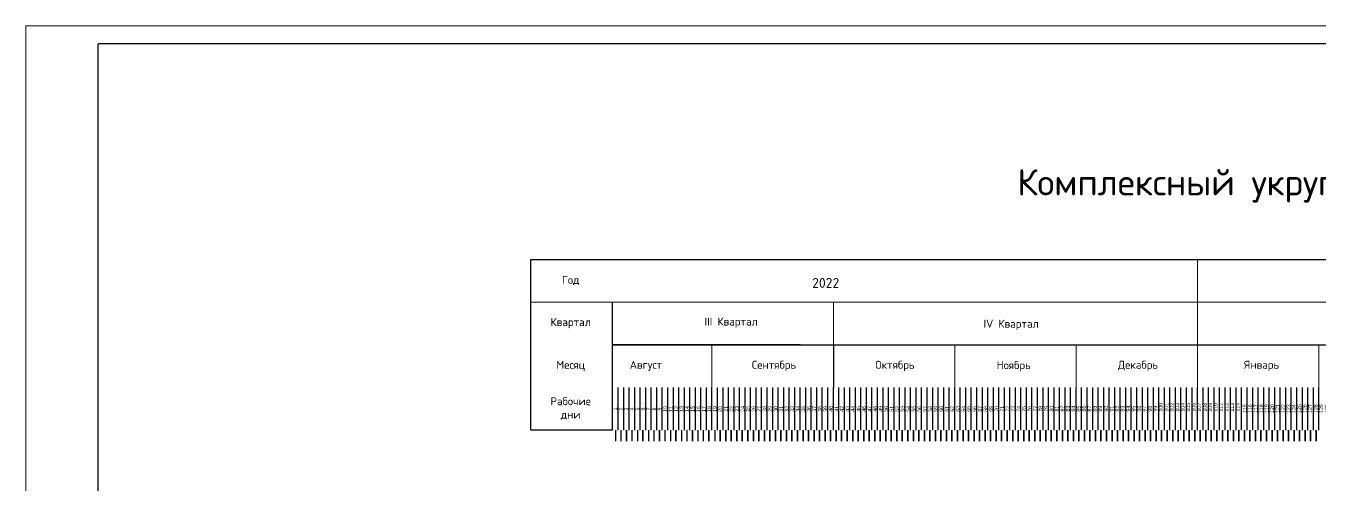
# Model space of a CAD drawing. Header units: millimetres. Extents: x -152693 to 518302, y -31658 to 793547.
# Drawn here: x 98111 to 135709, y 75075 to 88422 of the extents above; entities that cross this region are included whole.
import ezdxf

# ---------------------------------------------------------------- set-up
doc = ezdxf.new("R2010")
doc.units = ezdxf.units.MM
doc.linetypes.add('DASHED', pattern=[7, 5, -2, 0])
doc.layers.add('PDF _Текст', color=7, linetype='Continuous')
doc.styles.add('PDF ISOCPEUR', font='isocpeur.ttf')
doc.styles.get("Standard").update_dxf_attribs({"font": 'arial.ttf'})
doc.styles.add('ГОСТ 450', font='isocpeur.ttf', dxfattribs={"height": 450})

msp = doc.modelspace()

# ---------------------------------------------------------------- linework, layer by layer
at = {"color": 0, "lineweight": 30, "ltscale": 1000}
for p in [(100211.27873, 26577.26969), (185891.27873, 87897.26969)]:
    msp.add_line(p, (100211.27873, 87897.26969), dxfattribs=at)
for p, q in [((112776.02114, 80389.16846), (112776.02114, 81634.31224)), ((112776.02114, 81634.31224), (169975.97506, 81631.98921)), ((112776.02114, 76667.6753), (112776.02114, 80389.16846)), ((115157.12631, 77908.17302), (115157.12631, 80389.16846)), ((120606.95338, 79148.67074), (115157.12631, 79148.67074)), ((115157.12631, 79148.67074), (169975.97506, 79148.67074)), ((121568.68757, 79148.67074), (121568.68757, 77908.17302)), ((115157.12631, 76667.6753), (115157.12631, 77908.17302)), ((115317.41535, 76667.6753), (115317.41535, 77908.17302)), ((115477.70438, 76667.6753), (115477.70438, 77908.17302)), ((115477.70438, 76667.6753), (115477.70438, 77908.17302)), ((115637.99341, 76667.6753), (115637.99341, 77908.17302)), ((115637.99341, 76667.6753), (115637.99341, 77908.17302)), ((115798.28244, 76667.6753), (115798.28244, 77908.17302)), ((115798.28244, 76667.6753), (115798.28244, 77908.17302)), ((115958.57147, 76667.6753), (115958.57147, 77908.17302)), ((115958.57147, 76667.6753), (115958.57147, 77908.17302)), ((116118.8605, 76667.6753), (116118.8605, 77908.17302)), ((116118.8605, 76667.6753), (116118.8605, 77908.17302)), ((116279.14953, 76667.6753), (116279.14953, 77908.17302)), ((116279.14953, 76667.6753), (116279.14953, 77908.17302)), ((116439.43857, 76667.6753), (116439.43857, 77908.17302)), ((116439.43857, 76667.6753), (116439.43857, 77908.17302)), ((116599.7276, 76667.6753), (116599.7276, 77908.17302)), ((116599.7276, 76667.6753), (116599.7276, 77908.17302)), ((116760.01663, 76667.6753), (116760.01663, 77908.17302)), ((116760.01663, 76667.6753), (116760.01663, 77908.17302)), ((116920.30566, 76667.6753), (116920.30566, 77908.17302)), ((116920.30566, 76667.6753), (116920.30566, 77908.17302)), ((117080.59469, 76667.6753), (117080.59469, 77908.17302)), ((117080.59469, 76667.6753), (117080.59469, 77908.17302)), ((117240.88372, 76667.6753), (117240.88372, 77908.17302)), ((117240.88372, 76667.6753), (117240.88372, 77908.17302)), ((117401.17275, 76667.6753), (117401.17275, 77908.17302)), ((117401.17275, 76667.6753), (117401.17275, 77908.17302)), ((117561.46179, 76667.6753), (117561.46179, 77908.17302)), ((117561.46179, 76667.6753), (117561.46179, 77908.17302)), ((117721.75082, 76667.6753), (117721.75082, 77908.17302)), ((117721.75082, 76667.6753), (117721.75082, 77908.17302)), ((117882.03985, 76667.6753), (117882.03985, 77908.17302)), ((117882.03985, 76667.6753), (117882.03985, 77908.17302)), ((118042.32888, 76667.6753), (118042.32888, 77908.17302)), ((118042.32888, 76667.6753), (118042.32888, 77908.17302)), ((118202.61791, 76667.6753), (118202.61791, 77908.17302)), ((118202.61791, 76667.6753), (118202.61791, 77908.17302)), ((118362.90694, 76667.6753), (118362.90694, 77908.17302)), ((118362.90694, 76667.6753), (118362.90694, 77908.17302)), ((118523.19597, 76667.6753), (118523.19597, 77908.17302)), ((118523.19597, 76667.6753), (118523.19597, 77908.17302)), ((118683.48501, 76667.6753), (118683.48501, 77908.17302)), ((118683.48501, 76667.6753), (118683.48501, 77908.17302)), ((118843.77404, 76667.6753), (118843.77404, 77908.17302)), ((118843.77404, 76667.6753), (118843.77404, 77908.17302)), ((119004.06307, 76667.6753), (119004.06307, 77908.17302)), ((119004.06307, 76667.6753), (119004.06307, 77908.17302)), ((119164.3521, 76667.6753), (119164.3521, 77908.17302)), ((119164.3521, 76667.6753), (119164.3521, 77908.17302)), ((119324.64113, 76667.6753), (119324.64113, 77908.17302)), ((119324.64113, 76667.6753), (119324.64113, 77908.17302)), ((119484.93016, 76667.6753), (119484.93016, 77908.17302)), ((119484.93016, 76667.6753), (119484.93016, 77908.17302)), ((119645.21919, 76667.6753), (119645.21919, 77908.17302)), ((119645.21919, 76667.6753), (119645.21919, 77908.17302)), ((119805.50823, 76667.6753), (119805.50823, 77908.17302)), ((119805.50823, 76667.6753), (119805.50823, 77908.17302)), ((119965.79726, 76667.6753), (119965.79726, 77908.17302)), ((119965.79726, 76667.6753), (119965.79726, 77908.17302)), ((120126.08629, 76667.6753), (120126.08629, 77908.17302)), ((120126.08629, 76667.6753), (120126.08629, 77908.17302)), ((120286.37532, 76667.6753), (120286.37532, 77908.17302)), ((120286.37532, 76667.6753), (120286.37532, 77908.17302)), ((120446.66435, 76667.6753), (120446.66435, 77908.17302)), ((120446.66435, 76667.6753), (120446.66435, 77908.17302)), ((120606.95338, 76667.6753), (120606.95338, 77908.17302)), ((120606.95338, 76667.6753), (120606.95338, 77908.17302)), ((120767.24241, 76667.6753), (120767.24241, 77908.17302)), ((120767.24241, 76667.6753), (120767.24241, 77908.17302)), ((120927.53145, 76667.6753), (120927.53145, 77908.17302)), ((120927.53145, 76667.6753), (120927.53145, 77908.17302)), ((121087.82048, 76667.6753), (121087.82048, 77908.17302)), ((121087.82048, 76667.6753), (121087.82048, 77908.17302)), ((121248.10951, 76667.6753), (121248.10951, 77908.17302)), ((121248.10951, 76667.6753), (121248.10951, 77908.17302)), ((121408.39854, 76667.6753), (121408.39854, 77908.17302)), ((121408.39854, 76667.6753), (121408.39854, 77908.17302)), ((121568.68757, 76667.6753), (121568.68757, 77908.17302)), ((121568.68757, 76667.6753), (121568.68757, 77908.17302)), ((121728.9766, 76667.6753), (121728.9766, 77908.17302)), ((121728.9766, 76667.6753), (121728.9766, 77908.17302)), ((121889.26563, 76667.6753), (121889.26563, 77908.17302)), ((121889.26563, 76667.6753), (121889.26563, 77908.17302)), ((122049.55467, 76667.6753), (122049.55467, 77908.17302)), ((122049.55467, 76667.6753), (122049.55467, 77908.17302)), ((122209.8437, 76667.6753), (122209.8437, 77908.17302)), ((122209.8437, 76667.6753), (122209.8437, 77908.17302)), ((122370.13273, 76667.6753), (122370.13273, 77908.17302)), ((122370.13273, 76667.6753), (122370.13273, 77908.17302)), ((122530.42176, 76667.6753), (122530.42176, 77908.17302)), ((122530.42176, 76667.6753), (122530.42176, 77908.17302)), ((122690.71079, 76667.6753), (122690.71079, 77908.17302)), ((122690.71079, 76667.6753), (122690.71079, 77908.17302)), ((122850.99982, 76667.6753), (122850.99982, 77908.17302)), ((122850.99982, 76667.6753), (122850.99982, 77908.17302)), ((123011.28885, 76667.6753), (123011.28885, 77908.17302)), ((123011.28885, 76667.6753), (123011.28885, 77908.17302)), ((123171.57789, 76667.6753), (123171.57789, 77908.17302)), ((123171.57789, 76667.6753), (123171.57789, 77908.17302)), ((123331.86692, 76667.6753), (123331.86692, 77908.17302)), ((123331.86692, 76667.6753), (123331.86692, 77908.17302)), ((123492.15595, 76667.6753), (123492.15595, 77908.17302)), ((123492.15595, 76667.6753), (123492.15595, 77908.17302)), ((123652.44498, 76667.6753), (123652.44498, 77908.17302)), ((123652.44498, 76667.6753), (123652.44498, 77908.17302)), ((123812.73401, 76667.6753), (123812.73401, 77908.17302)), ((123812.73401, 76667.6753), (123812.73401, 77908.17302)), ((123973.02304, 76667.6753), (123973.02304, 77908.17302)), ((123973.02304, 76667.6753), (123973.02304, 77908.17302)), ((124133.31207, 76667.6753), (124133.31207, 77908.17302)), ((124133.31207, 76667.6753), (124133.31207, 77908.17302)), ((124293.60111, 76667.6753), (124293.60111, 77908.17302)), ((124293.60111, 76667.6753), (124293.60111, 77908.17302)), ((124453.89014, 76667.6753), (124453.89014, 77908.17302)), ((124453.89014, 76667.6753), (124453.89014, 77908.17302)), ((124614.17917, 76667.6753), (124614.17917, 77908.17302)), ((124614.17917, 76667.6753), (124614.17917, 77908.17302)), ((124774.4682, 76667.6753), (124774.4682, 77908.17302)), ((124774.4682, 76667.6753), (124774.4682, 77908.17302)), ((124934.75723, 76667.6753), (124934.75723, 77908.17302)), ((124934.75723, 76667.6753), (124934.75723, 77908.17302)), ((125095.04626, 76667.6753), (125095.04626, 77908.17302)), ((125095.04626, 76667.6753), (125095.04626, 77908.17302)), ((125255.33529, 76667.6753), (125255.33529, 77908.17302)), ((125255.33529, 76667.6753), (125255.33529, 77908.17302)), ((125415.62433, 76667.6753), (125415.62433, 77908.17302)), ((125415.62433, 76667.6753), (125415.62433, 77908.17302)), ((125575.91336, 76667.6753), (125575.91336, 77908.17302)), ((125575.91336, 76667.6753), (125575.91336, 77908.17302)), ((125736.20239, 76667.6753), (125736.20239, 77908.17302)), ((125736.20239, 76667.6753), (125736.20239, 77908.17302)), ((125896.49142, 76667.6753), (125896.49142, 77908.17302)), ((125896.49142, 76667.6753), (125896.49142, 77908.17302)), ((126056.78045, 76667.6753), (126056.78045, 77908.17302)), ((126056.78045, 76667.6753), (126056.78045, 77908.17302)), ((126217.06948, 76667.6753), (126217.06948, 77908.17302)), ((126217.06948, 76667.6753), (126217.06948, 77908.17302)), ((126377.35851, 76667.6753), (126377.35851, 77908.17302)), ((126377.35851, 76667.6753), (126377.35851, 77908.17302)), ((126537.64755, 76667.6753), (126537.64755, 77908.17302)), ((126537.64755, 76667.6753), (126537.64755, 77908.17302)), ((126697.93658, 76667.6753), (126697.93658, 77908.17302)), ((126697.93658, 76667.6753), (126697.93658, 77908.17302)), ((126858.22561, 76667.6753), (126858.22561, 77908.17302)), ((126858.22561, 76667.6753), (126858.22561, 77908.17302)), ((127018.51464, 76667.6753), (127018.51464, 77908.17302)), ((127018.51464, 76667.6753), (127018.51464, 77908.17302)), ((127178.80367, 76667.6753), (127178.80367, 77908.17302)), ((127178.80367, 76667.6753), (127178.80367, 77908.17302)), ((127339.0927, 76667.6753), (127339.0927, 77908.17302)), ((127339.0927, 76667.6753), (127339.0927, 77908.17302)), ((127499.38173, 76667.6753), (127499.38173, 77908.17302)), ((127499.38173, 76667.6753), (127499.38173, 77908.17302)), ((127659.67077, 76667.6753), (127659.67077, 77908.17302)), ((127659.67077, 76667.6753), (127659.67077, 77908.17302)), ((127819.9598, 76667.6753), (127819.9598, 77908.17302)), ((127819.9598, 76667.6753), (127819.9598, 77908.17302)), ((127980.24883, 76667.6753), (127980.24883, 77908.17302)), ((127980.24883, 76667.6753), (127980.24883, 77908.17302)), ((128140.53786, 76667.6753), (128140.53786, 77908.17302)), ((128140.53786, 76667.6753), (128140.53786, 77908.17302)), ((128300.82689, 76667.6753), (128300.82689, 77908.17302)), ((128300.82689, 76667.6753), (128300.82689, 77908.17302)), ((128461.11592, 76667.6753), (128461.11592, 77908.17302)), ((128461.11592, 76667.6753), (128461.11592, 77908.17302)), ((128621.40495, 76667.6753), (128621.40495, 77908.17302)), ((128621.40495, 76667.6753), (128621.40495, 77908.17302)), ((128781.69399, 76667.6753), (128781.69399, 77908.17302)), ((128781.69399, 76667.6753), (128781.69399, 77908.17302)), ((128941.98302, 76667.6753), (128941.98302, 77908.17302)), ((128941.98302, 76667.6753), (128941.98302, 77908.17302)), ((129102.27205, 76667.6753), (129102.27205, 77908.17302)), ((129102.27205, 76667.6753), (129102.27205, 77908.17302)), ((129262.56108, 76667.6753), (129262.56108, 77908.17302)), ((129262.56108, 76667.6753), (129262.56108, 77908.17302)), ((129422.85011, 76667.6753), (129422.85011, 77908.17302)), ((129422.85011, 76667.6753), (129422.85011, 77908.17302)), ((129583.13914, 76667.6753), (129583.13914, 77908.17302)), ((129583.13914, 76667.6753), (129583.13914, 77908.17302)), ((129743.42817, 76667.6753), (129743.42817, 77908.17302)), ((129743.42817, 76667.6753), (129743.42817, 77908.17302)), ((129903.71721, 76667.6753), (129903.71721, 77908.17302)), ((129903.71721, 76667.6753), (129903.71721, 77908.17302)), ((130064.00624, 76667.6753), (130064.00624, 77908.17302)), ((130064.00624, 76667.6753), (130064.00624, 77908.17302)), ((130224.29527, 76667.6753), (130224.29527, 77908.17302)), ((130224.29527, 76667.6753), (130224.29527, 77908.17302)), ((130384.5843, 76667.6753), (130384.5843, 77908.17302)), ((130384.5843, 76667.6753), (130384.5843, 77908.17302)), ((130544.87333, 76667.6753), (130544.87333, 77908.17302)), ((130544.87333, 76667.6753), (130544.87333, 77908.17302)), ((130705.16236, 76667.6753), (130705.16236, 77908.17302)), ((130705.16236, 76667.6753), (130705.16236, 77908.17302)), ((130865.45139, 76667.6753), (130865.45139, 77908.17302)), ((130865.45139, 76667.6753), (130865.45139, 77908.17302)), ((131025.74043, 76667.6753), (131025.74043, 77908.17302)), ((131025.74043, 76667.6753), (131025.74043, 77908.17302)), ((131186.02946, 76667.6753), (131186.02946, 77908.17302)), ((131186.02946, 76667.6753), (131186.02946, 77908.17302)), ((131346.31849, 76667.6753), (131346.31849, 77908.17302)), ((131346.31849, 76667.6753), (131346.31849, 77908.17302)), ((131506.60752, 76667.6753), (131506.60752, 77908.17302)), ((131506.60752, 76667.6753), (131506.60752, 77908.17302)), ((131666.89655, 76667.6753), (131666.89655, 77908.17302)), ((131666.89655, 76667.6753), (131666.89655, 77908.17302)), ((131827.18558, 76667.6753), (131827.18558, 77908.17302)), ((131827.18558, 76667.6753), (131827.18558, 77908.17302)), ((131987.47461, 76667.6753), (131987.47461, 77908.17302)), ((131987.47461, 76667.6753), (131987.47461, 77908.17302)), ((132147.76365, 76667.6753), (132147.76365, 77908.17302)), ((132147.76365, 76667.6753), (132147.76365, 77908.17302)), ((132308.05268, 76667.6753), (132308.05268, 77908.17302)), ((132308.05268, 76667.6753), (132308.05268, 77908.17302)), ((132468.34171, 76667.6753), (132468.34171, 77908.17302)), ((132468.34171, 76667.6753), (132468.34171, 77908.17302)), ((132628.63074, 76667.6753), (132628.63074, 77908.17302)), ((132628.63074, 76667.6753), (132628.63074, 77908.17302)), ((132788.91977, 76667.6753), (132788.91977, 77908.17302)), ((132788.91977, 76667.6753), (132788.91977, 77908.17302)), ((132949.2088, 76667.6753), (132949.2088, 77908.17302)), ((132949.2088, 76667.6753), (132949.2088, 77908.17302)), ((133109.49783, 76667.6753), (133109.49783, 77908.17302)), ((133109.49783, 76667.6753), (133109.49783, 77908.17302)), ((133269.78687, 76667.6753), (133269.78687, 77908.17302)), ((133269.78687, 76667.6753), (133269.78687, 77908.17302)), ((133430.0759, 76667.6753), (133430.0759, 77908.17302)), ((133430.0759, 76667.6753), (133430.0759, 77908.17302)), ((133590.36493, 76667.6753), (133590.36493, 77908.17302)), ((133590.36493, 76667.6753), (133590.36493, 77908.17302)), ((133750.65396, 76667.6753), (133750.65396, 77908.17302)), ((133750.65396, 76667.6753), (133750.65396, 77908.17302)), ((133910.94299, 76667.6753), (133910.94299, 77908.17302)), ((133910.94299, 76667.6753), (133910.94299, 77908.17302)), ((134071.23202, 76667.6753), (134071.23202, 77908.17302)), ((134071.23202, 76667.6753), (134071.23202, 77908.17302)), ((134231.52105, 76667.6753), (134231.52105, 77908.17302)), ((134231.52105, 76667.6753), (134231.52105, 77908.17302)), ((134391.81009, 76667.6753), (134391.81009, 77908.17302)), ((134391.81009, 76667.6753), (134391.81009, 77908.17302)), ((134552.09912, 76667.6753), (134552.09912, 77908.17302)), ((134552.09912, 76667.6753), (134552.09912, 77908.17302)), ((134712.38815, 76667.6753), (134712.38815, 77908.17302)), ((134712.38815, 76667.6753), (134712.38815, 77908.17302)), ((134872.67718, 76667.6753), (134872.67718, 77908.17302)), ((134872.67718, 76667.6753), (134872.67718, 77908.17302)), ((135032.96621, 76667.6753), (135032.96621, 77908.17302)), ((135032.96621, 76667.6753), (135032.96621, 77908.17302)), ((135193.25524, 76667.6753), (135193.25524, 77908.17302)), ((135193.25524, 76667.6753), (135193.25524, 77908.17302)), ((135353.54427, 76667.6753), (135353.54427, 77908.17302)), ((135353.54427, 76667.6753), (135353.54427, 77908.17302)), ((135513.83331, 76667.6753), (135513.83331, 77908.17302)), ((135513.83331, 76667.6753), (135513.83331, 77908.17302)), ((135674.12234, 76667.6753), (135674.12234, 77908.17302)), ((135674.12234, 76667.6753), (135674.12234, 77908.17302)), ((115157.12631, 76667.6753), (112776.02114, 76667.6753)), ((115239.59386, 76667.6753), (115239.59386, 76356.38935)), ((115397.55986, 76667.6753), (115397.55986, 76356.38935)), ((115557.84889, 76667.6753), (115557.84889, 76356.38935)), ((115557.84889, 76356.38935), (115557.84889, 76667.6753)), ((115718.13792, 76667.6753), (115718.13792, 76356.38935)), ((115718.13792, 76667.6753), (115718.13792, 76356.38935)), ((115876.10393, 76667.6753), (115876.10393, 76356.38935)), ((116036.39296, 76667.6753), (116036.39296, 76356.38935)), ((116036.39296, 76356.38935), (116036.39296, 76667.6753)), ((116196.68199, 76667.6753), (116196.68199, 76356.38935)), ((116196.68199, 76667.6753), (116196.68199, 76356.38935)), ((116354.64799, 76667.6753), (116354.64799, 76356.38935)), ((116514.93702, 76667.6753), (116514.93702, 76356.38935)), ((116514.93702, 76356.38935), (116514.93702, 76667.6753)), ((116675.22605, 76667.6753), (116675.22605, 76356.38935)), ((116675.22605, 76667.6753), (116675.22605, 76356.38935)), ((116833.19206, 76667.6753), (116833.19206, 76356.38935)), ((116993.48109, 76667.6753), (116993.48109, 76356.38935)), ((116993.48109, 76356.38935), (116993.48109, 76667.6753)), ((117153.77012, 76667.6753), (117153.77012, 76356.38935)), ((117153.77012, 76667.6753), (117153.77012, 76356.38935)), ((117311.73612, 76667.6753), (117311.73612, 76356.38935)), ((117472.02515, 76667.6753), (117472.02515, 76356.38935)), ((117472.02515, 76356.38935), (117472.02515, 76667.6753)), ((117632.31418, 76667.6753), (117632.31418, 76356.38935)), ((117632.31418, 76667.6753), (117632.31418, 76356.38935)), ((117790.28019, 76667.6753), (117790.28019, 76356.38935)), ((117950.56922, 76667.6753), (117950.56922, 76356.38935)), ((117950.56922, 76356.38935), (117950.56922, 76667.6753)), ((118122.4734, 76667.6753), (118122.4734, 76356.38935)), ((118282.76243, 76667.6753), (118282.76243, 76356.38935)), ((118282.76243, 76356.38935), (118282.76243, 76667.6753)), ((118443.05146, 76667.6753), (118443.05146, 76356.38935)), ((118443.05146, 76356.38935), (118443.05146, 76667.6753)), ((118603.34049, 76667.6753), (118603.34049, 76356.38935)), ((118603.34049, 76667.6753), (118603.34049, 76356.38935)), ((118603.34049, 76356.38935), (118603.34049, 76667.6753)), ((118763.62952, 76667.6753), (118763.62952, 76356.38935)), ((118763.62952, 76356.38935), (118763.62952, 76667.6753)), ((118923.91855, 76667.6753), (118923.91855, 76356.38935)), ((118923.91855, 76667.6753), (118923.91855, 76356.38935)), ((118923.91855, 76356.38935), (118923.91855, 76667.6753)), ((119084.20758, 76667.6753), (119084.20758, 76356.38935)), ((119084.20758, 76356.38935), (119084.20758, 76667.6753)), ((119244.49662, 76667.6753), (119244.49662, 76356.38935)), ((119244.49662, 76667.6753), (119244.49662, 76356.38935)), ((119244.49662, 76356.38935), (119244.49662, 76667.6753)), ((119404.78565, 76667.6753), (119404.78565, 76356.38935)), ((119404.78565, 76356.38935), (119404.78565, 76667.6753)), ((119565.07468, 76667.6753), (119565.07468, 76356.38935)), ((119565.07468, 76667.6753), (119565.07468, 76356.38935)), ((119565.07468, 76356.38935), (119565.07468, 76667.6753)), ((119725.36371, 76667.6753), (119725.36371, 76356.38935)), ((119725.36371, 76356.38935), (119725.36371, 76667.6753)), ((119885.65274, 76667.6753), (119885.65274, 76356.38935)), ((119885.65274, 76667.6753), (119885.65274, 76356.38935)), ((119885.65274, 76356.38935), (119885.65274, 76667.6753)), ((120045.94177, 76667.6753), (120045.94177, 76356.38935)), ((120045.94177, 76356.38935), (120045.94177, 76667.6753)), ((120206.2308, 76667.6753), (120206.2308, 76356.38935)), ((120206.2308, 76667.6753), (120206.2308, 76356.38935)), ((120206.2308, 76356.38935), (120206.2308, 76667.6753)), ((120366.51984, 76667.6753), (120366.51984, 76356.38935)), ((120366.51984, 76356.38935), (120366.51984, 76667.6753)), ((120526.80887, 76667.6753), (120526.80887, 76356.38935)), ((120526.80887, 76667.6753), (120526.80887, 76356.38935)), ((120526.80887, 76356.38935), (120526.80887, 76667.6753)), ((120687.0979, 76667.6753), (120687.0979, 76356.38935)), ((120687.0979, 76667.6753), (120687.0979, 76356.38935)), ((120687.0979, 76356.38935), (120687.0979, 76667.6753)), ((120847.38693, 76667.6753), (120847.38693, 76356.38935)), ((120847.38693, 76356.38935), (120847.38693, 76667.6753)), ((121007.67596, 76667.6753), (121007.67596, 76356.38935)), ((121007.67596, 76667.6753), (121007.67596, 76356.38935)), ((121007.67596, 76356.38935), (121007.67596, 76667.6753)), ((121167.96499, 76667.6753), (121167.96499, 76356.38935)), ((121167.96499, 76356.38935), (121167.96499, 76667.6753)), ((121328.25402, 76667.6753), (121328.25402, 76356.38935)), ((121328.25402, 76667.6753), (121328.25402, 76356.38935)), ((121328.25402, 76356.38935), (121328.25402, 76667.6753)), ((121488.54306, 76667.6753), (121488.54306, 76356.38935)), ((121488.54306, 76356.38935), (121488.54306, 76667.6753)), ((121648.83209, 76667.6753), (121648.83209, 76356.38935)), ((121648.83209, 76667.6753), (121648.83209, 76356.38935)), ((121648.83209, 76356.38935), (121648.83209, 76667.6753)), ((121809.12112, 76667.6753), (121809.12112, 76356.38935)), ((121809.12112, 76667.6753), (121809.12112, 76356.38935)), ((121809.12112, 76356.38935), (121809.12112, 76667.6753)), ((121969.41015, 76667.6753), (121969.41015, 76356.38935)), ((121969.41015, 76356.38935), (121969.41015, 76667.6753)), ((122129.69918, 76667.6753), (122129.69918, 76356.38935)), ((122129.69918, 76667.6753), (122129.69918, 76356.38935)), ((122129.69918, 76356.38935), (122129.69918, 76667.6753)), ((122289.98821, 76667.6753), (122289.98821, 76356.38935)), ((122289.98821, 76356.38935), (122289.98821, 76667.6753)), ((122450.27724, 76667.6753), (122450.27724, 76356.38935)), ((122450.27724, 76667.6753), (122450.27724, 76356.38935)), ((122450.27724, 76356.38935), (122450.27724, 76667.6753)), ((122610.56628, 76667.6753), (122610.56628, 76356.38935)), ((122610.56628, 76356.38935), (122610.56628, 76667.6753)), ((122770.85531, 76667.6753), (122770.85531, 76356.38935)), ((122770.85531, 76667.6753), (122770.85531, 76356.38935)), ((122770.85531, 76356.38935), (122770.85531, 76667.6753)), ((122931.14434, 76667.6753), (122931.14434, 76356.38935)), ((122931.14434, 76667.6753), (122931.14434, 76356.38935)), ((122931.14434, 76356.38935), (122931.14434, 76667.6753)), ((123091.43337, 76667.6753), (123091.43337, 76356.38935)), ((123091.43337, 76356.38935), (123091.43337, 76667.6753)), ((123251.7224, 76667.6753), (123251.7224, 76356.38935)), ((123251.7224, 76667.6753), (123251.7224, 76356.38935)), ((123251.7224, 76356.38935), (123251.7224, 76667.6753)), ((123412.01143, 76667.6753), (123412.01143, 76356.38935)), ((123412.01143, 76356.38935), (123412.01143, 76667.6753)), ((123572.30046, 76667.6753), (123572.30046, 76356.38935)), ((123572.30046, 76667.6753), (123572.30046, 76356.38935)), ((123572.30046, 76356.38935), (123572.30046, 76667.6753)), ((123732.5895, 76667.6753), (123732.5895, 76356.38935)), ((123732.5895, 76356.38935), (123732.5895, 76667.6753)), ((123892.87853, 76667.6753), (123892.87853, 76356.38935)), ((123892.87853, 76667.6753), (123892.87853, 76356.38935)), ((123892.87853, 76356.38935), (123892.87853, 76667.6753)), ((124053.16756, 76667.6753), (124053.16756, 76356.38935)), ((124053.16756, 76667.6753), (124053.16756, 76356.38935)), ((124053.16756, 76356.38935), (124053.16756, 76667.6753)), ((124213.45659, 76667.6753), (124213.45659, 76356.38935)), ((124213.45659, 76356.38935), (124213.45659, 76667.6753)), ((124373.74562, 76667.6753), (124373.74562, 76356.38935)), ((124373.74562, 76667.6753), (124373.74562, 76356.38935)), ((124373.74562, 76356.38935), (124373.74562, 76667.6753)), ((124534.03465, 76667.6753), (124534.03465, 76356.38935)), ((124534.03465, 76356.38935), (124534.03465, 76667.6753)), ((124694.32368, 76667.6753), (124694.32368, 76356.38935)), ((124694.32368, 76667.6753), (124694.32368, 76356.38935)), ((124694.32368, 76356.38935), (124694.32368, 76667.6753)), ((124854.61272, 76667.6753), (124854.61272, 76356.38935)), ((124854.61272, 76356.38935), (124854.61272, 76667.6753)), ((125014.90175, 76667.6753), (125014.90175, 76356.38935)), ((125014.90175, 76667.6753), (125014.90175, 76356.38935)), ((125014.90175, 76667.6753), (125014.90175, 76356.38935)), ((125014.90175, 76356.38935), (125014.90175, 76667.6753)), ((125175.19078, 76667.6753), (125175.19078, 76356.38935)), ((125175.19078, 76356.38935), (125175.19078, 76667.6753)), ((125335.47981, 76667.6753), (125335.47981, 76356.38935)), ((125335.47981, 76667.6753), (125335.47981, 76356.38935)), ((125335.47981, 76356.38935), (125335.47981, 76667.6753)), ((125495.76884, 76667.6753), (125495.76884, 76356.38935)), ((125495.76884, 76356.38935), (125495.76884, 76667.6753)), ((125656.05787, 76667.6753), (125656.05787, 76356.38935)), ((125656.05787, 76667.6753), (125656.05787, 76356.38935)), ((125656.05787, 76356.38935), (125656.05787, 76667.6753)), ((125816.3469, 76667.6753), (125816.3469, 76356.38935)), ((125816.3469, 76356.38935), (125816.3469, 76667.6753)), ((125976.63594, 76667.6753), (125976.63594, 76356.38935)), ((125976.63594, 76667.6753), (125976.63594, 76356.38935)), ((125976.63594, 76356.38935), (125976.63594, 76667.6753)), ((126136.92497, 76667.6753), (126136.92497, 76356.38935)), ((126136.92497, 76667.6753), (126136.92497, 76356.38935)), ((126136.92497, 76356.38935), (126136.92497, 76667.6753)), ((126297.214, 76667.6753), (126297.214, 76356.38935)), ((126297.214, 76356.38935), (126297.214, 76667.6753)), ((126457.50303, 76667.6753), (126457.50303, 76356.38935)), ((126457.50303, 76667.6753), (126457.50303, 76356.38935)), ((126457.50303, 76356.38935), (126457.50303, 76667.6753)), ((126617.79206, 76667.6753), (126617.79206, 76356.38935)), ((126617.79206, 76356.38935), (126617.79206, 76667.6753)), ((126778.08109, 76667.6753), (126778.08109, 76356.38935)), ((126778.08109, 76667.6753), (126778.08109, 76356.38935)), ((126778.08109, 76356.38935), (126778.08109, 76667.6753)), ((126938.37012, 76667.6753), (126938.37012, 76356.38935)), ((126938.37012, 76356.38935), (126938.37012, 76667.6753)), ((127098.65916, 76667.6753), (127098.65916, 76356.38935)), ((127098.65916, 76667.6753), (127098.65916, 76356.38935)), ((127098.65916, 76356.38935), (127098.65916, 76667.6753)), ((127258.94819, 76667.6753), (127258.94819, 76356.38935)), ((127258.94819, 76667.6753), (127258.94819, 76356.38935)), ((127258.94819, 76356.38935), (127258.94819, 76667.6753)), ((127419.23722, 76667.6753), (127419.23722, 76356.38935)), ((127419.23722, 76356.38935), (127419.23722, 76667.6753)), ((127579.52625, 76667.6753), (127579.52625, 76356.38935)), ((127579.52625, 76667.6753), (127579.52625, 76356.38935)), ((127579.52625, 76356.38935), (127579.52625, 76667.6753)), ((127739.81528, 76667.6753), (127739.81528, 76356.38935)), ((127739.81528, 76356.38935), (127739.81528, 76667.6753)), ((127900.10431, 76667.6753), (127900.10431, 76356.38935)), ((127900.10431, 76667.6753), (127900.10431, 76356.38935)), ((127900.10431, 76356.38935), (127900.10431, 76667.6753)), ((128060.39334, 76667.6753), (128060.39334, 76356.38935)), ((128060.39334, 76356.38935), (128060.39334, 76667.6753)), ((128220.68238, 76667.6753), (128220.68238, 76356.38935)), ((128220.68238, 76667.6753), (128220.68238, 76356.38935)), ((128220.68238, 76356.38935), (128220.68238, 76667.6753)), ((128380.97141, 76667.6753), (128380.97141, 76356.38935)), ((128380.97141, 76667.6753), (128380.97141, 76356.38935)), ((128380.97141, 76356.38935), (128380.97141, 76667.6753)), ((128541.26044, 76667.6753), (128541.26044, 76356.38935)), ((128541.26044, 76356.38935), (128541.26044, 76667.6753)), ((128701.54947, 76667.6753), (128701.54947, 76356.38935)), ((128701.54947, 76667.6753), (128701.54947, 76356.38935)), ((128701.54947, 76356.38935), (128701.54947, 76667.6753)), ((128861.8385, 76667.6753), (128861.8385, 76356.38935)), ((128861.8385, 76356.38935), (128861.8385, 76667.6753)), ((129022.12753, 76667.6753), (129022.12753, 76356.38935)), ((129022.12753, 76667.6753), (129022.12753, 76356.38935)), ((129022.12753, 76356.38935), (129022.12753, 76667.6753)), ((129182.41656, 76667.6753), (129182.41656, 76356.38935)), ((129182.41656, 76356.38935), (129182.41656, 76667.6753)), ((129342.7056, 76667.6753), (129342.7056, 76356.38935)), ((129342.7056, 76667.6753), (129342.7056, 76356.38935)), ((129342.7056, 76356.38935), (129342.7056, 76667.6753)), ((129502.99463, 76667.6753), (129502.99463, 76356.38935)), ((129502.99463, 76667.6753), (129502.99463, 76356.38935)), ((129502.99463, 76356.38935), (129502.99463, 76667.6753)), ((129663.28366, 76667.6753), (129663.28366, 76356.38935)), ((129663.28366, 76356.38935), (129663.28366, 76667.6753)), ((129823.57269, 76667.6753), (129823.57269, 76356.38935)), ((129823.57269, 76667.6753), (129823.57269, 76356.38935)), ((129823.57269, 76356.38935), (129823.57269, 76667.6753)), ((129983.86172, 76667.6753), (129983.86172, 76356.38935)), ((129983.86172, 76356.38935), (129983.86172, 76667.6753)), ((130144.15075, 76667.6753), (130144.15075, 76356.38935)), ((130144.15075, 76667.6753), (130144.15075, 76356.38935)), ((130144.15075, 76356.38935), (130144.15075, 76667.6753)), ((130304.43978, 76667.6753), (130304.43978, 76356.38935)), ((130304.43978, 76356.38935), (130304.43978, 76667.6753)), ((130464.72882, 76667.6753), (130464.72882, 76356.38935)), ((130464.72882, 76667.6753), (130464.72882, 76356.38935)), ((130464.72882, 76667.6753), (130464.72882, 76356.38935)), ((130464.72882, 76356.38935), (130464.72882, 76667.6753)), ((130625.01785, 76667.6753), (130625.01785, 76356.38935)), ((130625.01785, 76356.38935), (130625.01785, 76667.6753)), ((130785.30688, 76667.6753), (130785.30688, 76356.38935)), ((130785.30688, 76667.6753), (130785.30688, 76356.38935)), ((130785.30688, 76356.38935), (130785.30688, 76667.6753)), ((130945.59591, 76667.6753), (130945.59591, 76356.38935)), ((130945.59591, 76356.38935), (130945.59591, 76667.6753)), ((131105.88494, 76667.6753), (131105.88494, 76356.38935)), ((131105.88494, 76667.6753), (131105.88494, 76356.38935)), ((131105.88494, 76356.38935), (131105.88494, 76667.6753)), ((131266.17397, 76667.6753), (131266.17397, 76356.38935)), ((131266.17397, 76356.38935), (131266.17397, 76667.6753)), ((131426.463, 76667.6753), (131426.463, 76356.38935)), ((131426.463, 76667.6753), (131426.463, 76356.38935)), ((131426.463, 76356.38935), (131426.463, 76667.6753)), ((131586.75204, 76667.6753), (131586.75204, 76356.38935)), ((131586.75204, 76667.6753), (131586.75204, 76356.38935)), ((131586.75204, 76356.38935), (131586.75204, 76667.6753)), ((131747.04107, 76667.6753), (131747.04107, 76356.38935)), ((131747.04107, 76356.38935), (131747.04107, 76667.6753)), ((131907.3301, 76667.6753), (131907.3301, 76356.38935)), ((131907.3301, 76667.6753), (131907.3301, 76356.38935)), ((131907.3301, 76356.38935), (131907.3301, 76667.6753)), ((132067.61913, 76667.6753), (132067.61913, 76356.38935)), ((132067.61913, 76356.38935), (132067.61913, 76667.6753)), ((132227.90816, 76667.6753), (132227.90816, 76356.38935)), ((132227.90816, 76667.6753), (132227.90816, 76356.38935)), ((132227.90816, 76356.38935), (132227.90816, 76667.6753)), ((132388.19719, 76667.6753), (132388.19719, 76356.38935)), ((132388.19719, 76356.38935), (132388.19719, 76667.6753)), ((132548.48622, 76667.6753), (132548.48622, 76356.38935)), ((132548.48622, 76667.6753), (132548.48622, 76356.38935)), ((132548.48622, 76356.38935), (132548.48622, 76667.6753)), ((132708.77526, 76667.6753), (132708.77526, 76356.38935)), ((132708.77526, 76667.6753), (132708.77526, 76356.38935)), ((132708.77526, 76356.38935), (132708.77526, 76667.6753)), ((132869.06429, 76667.6753), (132869.06429, 76356.38935)), ((132869.06429, 76356.38935), (132869.06429, 76667.6753)), ((133029.35332, 76667.6753), (133029.35332, 76356.38935)), ((133029.35332, 76667.6753), (133029.35332, 76356.38935)), ((133029.35332, 76356.38935), (133029.35332, 76667.6753)), ((133189.64235, 76667.6753), (133189.64235, 76356.38935)), ((133189.64235, 76356.38935), (133189.64235, 76667.6753)), ((133349.93138, 76667.6753), (133349.93138, 76356.38935)), ((133349.93138, 76667.6753), (133349.93138, 76356.38935)), ((133349.93138, 76356.38935), (133349.93138, 76667.6753)), ((133510.22041, 76667.6753), (133510.22041, 76356.38935)), ((133510.22041, 76356.38935), (133510.22041, 76667.6753)), ((133670.50944, 76667.6753), (133670.50944, 76356.38935)), ((133670.50944, 76667.6753), (133670.50944, 76356.38935)), ((133670.50944, 76356.38935), (133670.50944, 76667.6753)), ((133830.79848, 76667.6753), (133830.79848, 76356.38935)), ((133830.79848, 76667.6753), (133830.79848, 76356.38935)), ((133830.79848, 76356.38935), (133830.79848, 76667.6753)), ((133991.08751, 76667.6753), (133991.08751, 76356.38935)), ((133991.08751, 76356.38935), (133991.08751, 76667.6753)), ((134151.37654, 76667.6753), (134151.37654, 76356.38935)), ((134151.37654, 76667.6753), (134151.37654, 76356.38935)), ((134151.37654, 76356.38935), (134151.37654, 76667.6753)), ((134311.66557, 76667.6753), (134311.66557, 76356.38935)), ((134311.66557, 76356.38935), (134311.66557, 76667.6753)), ((134471.9546, 76667.6753), (134471.9546, 76356.38935)), ((134471.9546, 76667.6753), (134471.9546, 76356.38935)), ((134471.9546, 76356.38935), (134471.9546, 76667.6753)), ((134632.24363, 76667.6753), (134632.24363, 76356.38935)), ((134632.24363, 76356.38935), (134632.24363, 76667.6753)), ((134792.53266, 76667.6753), (134792.53266, 76356.38935)), ((134792.53266, 76667.6753), (134792.53266, 76356.38935)), ((134792.53266, 76356.38935), (134792.53266, 76667.6753)), ((134952.8217, 76667.6753), (134952.8217, 76356.38935)), ((134952.8217, 76667.6753), (134952.8217, 76356.38935)), ((134952.8217, 76356.38935), (134952.8217, 76667.6753)), ((135113.11073, 76667.6753), (135113.11073, 76356.38935)), ((135113.11073, 76356.38935), (135113.11073, 76667.6753)), ((135273.39976, 76667.6753), (135273.39976, 76356.38935)), ((135273.39976, 76667.6753), (135273.39976, 76356.38935)), ((135273.39976, 76356.38935), (135273.39976, 76667.6753)), ((135433.68879, 76667.6753), (135433.68879, 76356.38935)), ((135433.68879, 76356.38935), (135433.68879, 76667.6753)), ((135593.97782, 76667.6753), (135593.97782, 76356.38935)), ((135593.97782, 76667.6753), (135593.97782, 76356.38935)), ((135593.97782, 76356.38935), (135593.97782, 76667.6753))]:
    msp.add_line(p, q)
at = {"lineweight": 20}
msp.add_line((112776.02114, 76667.6753), (112776.02114, 77908.17302), dxfattribs=at)
at = {"color": 0, "linetype": 'ByBlock', "lineweight": 15, "ltscale": 20}
msp.add_lwpolyline([(98111.27873, 26052.26969), (186416.27873, 26052.26969), (186416.27873, 88422.26969), (98111.27873, 88422.26969)], close=True, dxfattribs=at)
at = {"lineweight": 20}
for points in [[(132147.76365, 81634.31224), (132147.76365, 79148.67074)], [(112776.02114, 80389.16846), (169975.97506, 80389.16846)], [(121568.68757, 80389.16846), (121568.68757, 79148.67074)], [(118042.32888, 79148.67074), (118042.32888, 77908.17302)], [(125095.04626, 79148.67074), (125095.04626, 77908.17302)], [(125095.04626, 79148.67074), (125095.04626, 77908.17302)], [(128621.40495, 79148.67074), (128621.40495, 77908.17302)], [(128621.40495, 79148.67074), (128621.40495, 77908.17302)], [(132147.76365, 79148.67074), (132147.76365, 77908.17302)], [(132147.76365, 79148.67074), (132147.76365, 77908.17302)], [(135674.12234, 79148.67074), (135674.12234, 77908.17302)], [(135674.12234, 79148.67074), (135674.12234, 77908.17302)]]:
    msp.add_lwpolyline(points, dxfattribs=at)

# ---------------------------------------------------------------- texts
at = {"lineweight": 20, "attachment_point": 5, "style": 'ГОСТ 450'}
for s, width, insert, char_height in [('Год', 1549.6248917, (113937.8536, 81021.45693), 232.443734), ('Квартал', 1549.6248917, (113937.8536, 79783.28224), 232.443734), ('III Квартал', 2289.6681896, (118599.2868, 79797.47602), 232.4437338), ('IV Квартал', 3268.2742461, (126732.10378, 79733.66874), 232.443734), ('Месяц', 1549.6248917, (113937.8536, 78540.46149), 232.443734), ('Август', 1549.6248917, (116122.0255, 78540.46149), 232.443734), ('Сентябрь', 1549.6248917, (119843.25796, 78540.46149), 232.443734), ('Октябрь', 1549.6248917, (123356.54259, 78540.46149), 232.443734), ('Ноябрь', 1549.6248917, (126805.80009, 78530.97797), 232.443734), ('Декабрь', 1549.6248917, (130416.96774, 78540.46149), 232.443734), ('Январь', 1549.6248917, (134009.21202, 78540.46149), 232.443734), ('Рабочие дни', 1549.6248917, (113937.8536, 77299.96377), 232.4437338)]:
    msp.add_mtext_dynamic_manual_height_columns(s, width=width, gutter_width=9.68516, heights=[0], dxfattribs=dict(at, insert=insert, char_height=char_height))
at = {"lineweight": 20, "insert": (120953.43332, 80807.31376), "char_height": 287.474893, "attachment_point": 7, "style": 'PDF ISOCPEUR'}
msp.add_mtext('2022', dxfattribs=at)
at = {"char_height": 108.2635125, "width": 253.9503095, "attachment_point": 1, "rotation": 90}
for s, insert in [('\\pxsm0.88;90\\P91\\P92\\P93\\P94\\P95\\P96\\P97\\P98\\P99\\P100\\P101\\P102\\P103\\P104\\P105\\P106\\P107\\P108\\P109\\P110\\P111\\P112\\P113\\P114', (129442.16247, 77212.30428)), ('\\pxsm0.8888;21\\P22\\P23\\P24\\P25\\P26\\P27\\P28\\P29\\P30\\P31\\P32\\P33\\P34\\P35\\P36\\P37\\P38\\P39\\P40\\P41\\P42\\P43\\P44\\P45\\P46\\P47\\P48\\P49\\P50\\P51\\P52\\P53\\P54\\P55\\P56\\P57\\P58\\P59\\P60\\P61\\P62\\P63\\P64\\P65\\P66\\P67\\P68\\P69\\P70\\P71\\P72\\P73\\P74\\P75\\P76\\P77\\P78\\P79', (118394.3038, 77207.92352)), ('\\pxsm0.87;80\\P81\\P82\\P83\\P84\\P85\\P86\\P87\\P88\\P89', (127854.6612, 77212.68496)), ('\\pxsm0.88;115\\P116\\P117\\P118\\P119\\P120\\P121\\P122\\P123\\P124\\P125\\P126\\P127\\P128\\P129\\P130\\P131\\P132\\P133\\P134\\P135\\P136\\P137\\P138\\P139\\P140\\P141\\P142\\P143\\P144\\P145\\P146\\P147\\P148\\P149', (133463.9016, 77172.63283))]:
    msp.add_mtext(s, dxfattribs=dict(at, insert=insert))
at = {"insert": (115181.3067, 77038.15899), "char_height": 108.2635125, "attachment_point": 1, "rotation": 90}
msp.add_mtext_dynamic_manual_height_columns('\\pxsm0.8888,qc;1\\P2\\P3\\P4\\P5\\P6\\P7\\P8\\P9\\P10\\P11\\P12\\P13\\P14\\P15\\P16\\P17\\P18\\P19\\P20', width=497.1789629, gutter_width=541.31756, heights=[0], dxfattribs=at)
at = {"layer": 'PDF _Текст', "linetype": 'DASHED', "lineweight": 20, "insert": (126913.63819, 83287.37167), "char_height": 762.3665131, "attachment_point": 7, "style": 'PDF ISOCPEUR'}
msp.add_mtext('Комплексный укрупненный сетевой график строительства', dxfattribs=at)

doc.saveas('drawing.dxf')
